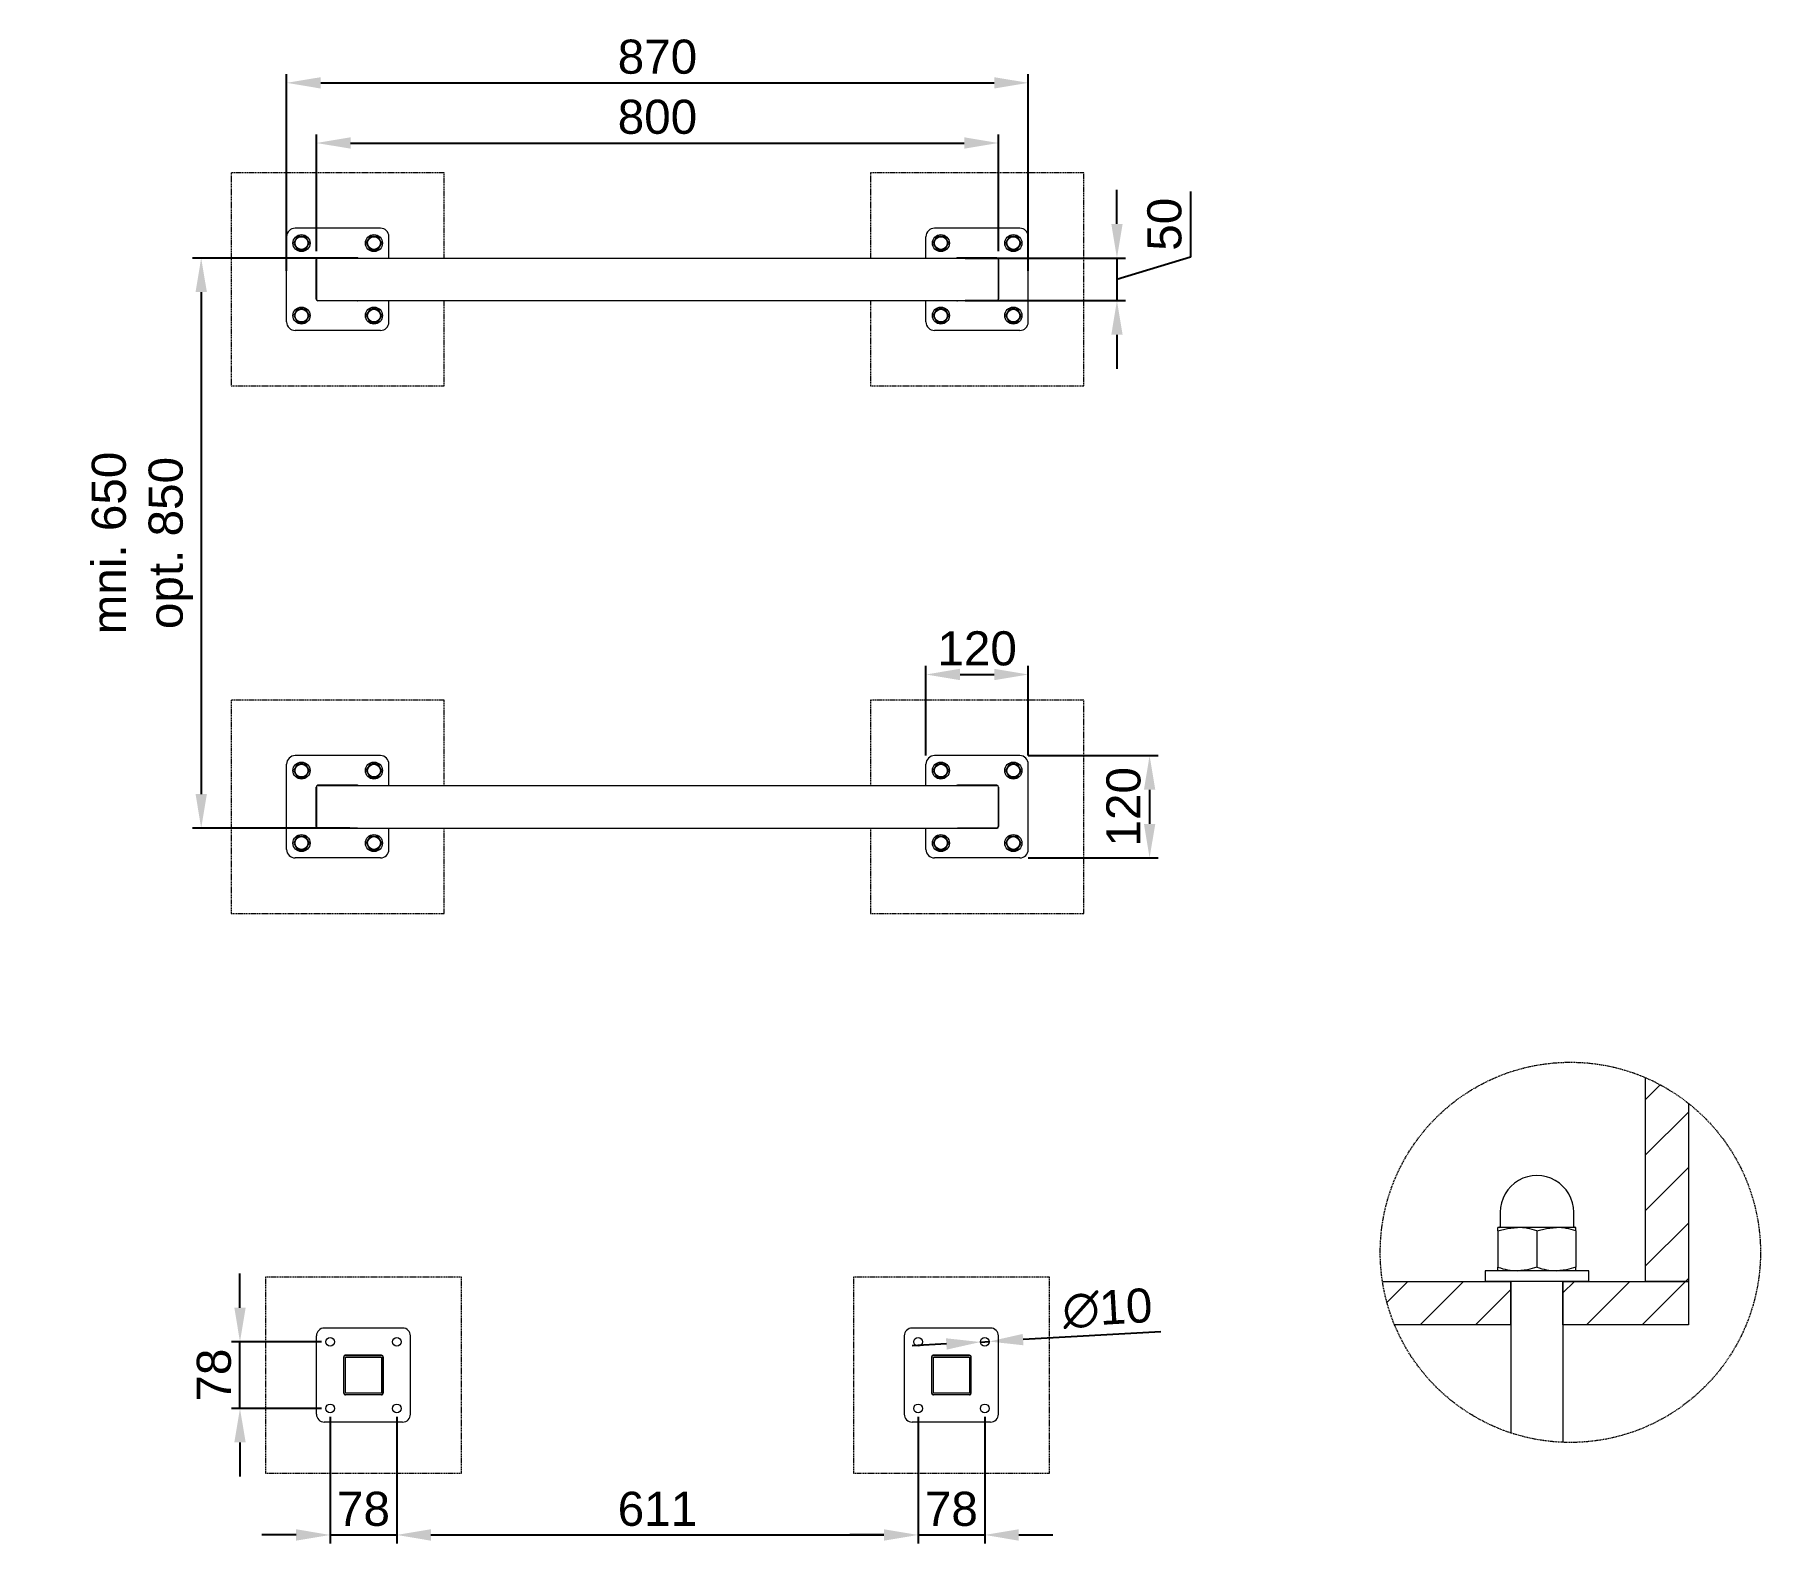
# Model space of a CAD drawing. Header units: millimetres. Extents: x 468 to 13607, y -402 to 3127.
# Drawn here: x 9614 to 11638, y -310 to 1460 of the extents above; entities that cross this region are included whole.
import ezdxf

# ---------------------------------------------------------------- set-up
doc = ezdxf.new("R2010")
doc.units = ezdxf.units.MM
doc.linetypes.add('HIDDEN', pattern=[1.905, 1.27, -0.635])
for name, color, linetype, lineweight in [('ZANO_R', 7, 'Continuous', 0), ('ZANO_R_przerywana', 7, 'HIDDEN', 0), ('ZANO_W', 1, 'Continuous', 0)]:
    doc.layers.add(name, color=color, linetype=linetype, lineweight=lineweight)
doc.styles.get("Standard").update_dxf_attribs({"font": 'ARIALUNI.TTF'})
doc.dimstyles.new('pl i ang', dxfattribs={"dimtxt": 50, "dimasz": 50, "dimexe": 1.25, "dimexo": 0.625, "dimgap": 10, "dimtad": 1, "dimtoh": 1, "dimtxsty": 'Standard', "dimcen": 2.5, "dimclrd": 1, "dimclre": 1, "dimclrt": 1, "dimadec": 0, "dimazin": 0, "dimtfac": 1, "dimtmove": 0, "dimatfit": 3, "dimfxl": 1, "dimarcsym": 1})

# ---------------------------------------------------------------- blocks, each defined once
blk = doc.blocks.new('*D461')
at = {"layer": 'ZANO_W', "color": 1, "lineweight": -2}
for p, q in [((9983.5, 1197.6), (9799.2, 1197.6)), ((9809.2, 1157.6), (9809.2, 568.9)), ((9983.5, 528.9), (9799.2, 528.9))]:
    blk.add_line(p, q, dxfattribs=at)
at = {"layer": 'ZANO_W', "color": 1}
for points in [[(9815.9, 1157.6), (9802.6, 1157.6), (9809.2, 1197.6)], [(9802.6, 568.9), (9815.9, 568.9), (9809.2, 528.9)]]:
    blk.add_solid(points, dxfattribs=at)
at = {"layer": 'ZANO_W', "color": 1, "insert": (9740.2, 863.3), "char_height": 40, "attachment_point": 5, "rotation": 90}
blk.add_mtext('mni. 650 \\Popt. 850', dxfattribs=at)
blk = doc.blocks.new('*D474')
at = {"layer": 'ZANO_W', "color": 1, "lineweight": -2}
for p, q in [((10883.4, 1237.6), (10883.4, 1277.6)), ((10969.7, 1275.8), (10969.7, 1198.5)), ((10705.3, 1197.6), (10893.4, 1197.6)), ((10969.7, 1198.5), (10883.4, 1172.6)), ((10883.4, 1197.6), (10883.4, 1147.6)), ((10705.3, 1147.6), (10893.4, 1147.6)), ((10883.4, 1107.6), (10883.4, 1067.6))]:
    blk.add_line(p, q, dxfattribs=at)
at = {"layer": 'ZANO_W', "color": 1}
for points in [[(10876.8, 1237.6), (10890.1, 1237.6), (10883.4, 1197.6)], [(10890.1, 1107.6), (10876.8, 1107.6), (10883.4, 1147.6)]]:
    blk.add_solid(points, dxfattribs=at)
at = {"layer": 'ZANO_W', "color": 1, "insert": (10939.3, 1237.2), "char_height": 40, "attachment_point": 5, "rotation": 90}
blk.add_mtext('50', dxfattribs=at)
blk = doc.blocks.new('*D475')
at = {"layer": 'ZANO_W', "color": 1, "lineweight": -2}
for p, q in [((9944.4, 1205.7), (9944.4, 1342.5)), ((10744.4, 1205.6), (10744.4, 1342.5)), ((9984.4, 1332.5), (10704.4, 1332.5))]:
    blk.add_line(p, q, dxfattribs=at)
at = {"layer": 'ZANO_W', "color": 1}
for points in [[(9984.4, 1339.2), (9984.4, 1325.9), (9944.4, 1332.5)], [(10704.4, 1325.9), (10704.4, 1339.2), (10744.4, 1332.5)]]:
    blk.add_solid(points, dxfattribs=at)
at = {"layer": 'ZANO_W', "color": 1, "insert": (10344.4, 1363), "char_height": 40, "attachment_point": 5}
blk.add_mtext('800', dxfattribs=at)
blk = doc.blocks.new('*D476')
at = {"layer": 'ZANO_W', "color": 1, "lineweight": -2}
for p, q in [((9909.4, 1182.6), (9909.4, 1413.1)), ((9949.4, 1403.1), (10739.4, 1403.1)), ((10779.4, 1182.6), (10779.4, 1413.1))]:
    blk.add_line(p, q, dxfattribs=at)
at = {"layer": 'ZANO_W', "color": 1}
for points in [[(9949.4, 1409.7), (9949.4, 1396.4), (9909.4, 1403.1)], [(10739.4, 1396.4), (10739.4, 1409.7), (10779.4, 1403.1)]]:
    blk.add_solid(points, dxfattribs=at)
at = {"layer": 'ZANO_W', "color": 1, "insert": (10344.4, 1433.5), "char_height": 40, "attachment_point": 5}
blk.add_mtext('870', dxfattribs=at)
blk = doc.blocks.new('*D479')
at = {"layer": 'ZANO_W', "color": 1, "lineweight": -2}
for p, q in [((9960.5, -161.7), (9960.5, -310.2)), ((10038.6, -161.7), (10038.6, -310.2)), ((9920.5, -300.2), (9880.5, -300.2)), ((9960.5, -300.2), (10038.6, -300.2)), ((10078.6, -300.2), (10118.6, -300.2))]:
    blk.add_line(p, q, dxfattribs=at)
at = {"layer": 'ZANO_W', "color": 1}
for points in [[(9920.5, -306.9), (9920.5, -293.5), (9960.5, -300.2)], [(10078.6, -293.5), (10078.6, -306.9), (10038.6, -300.2)]]:
    blk.add_solid(points, dxfattribs=at)
at = {"layer": 'ZANO_W', "color": 1, "insert": (9999.6, -269.8), "char_height": 40, "attachment_point": 5}
blk.add_mtext('78', dxfattribs=at)
blk = doc.blocks.new('*D480')
at = {"layer": 'ZANO_W', "color": 1, "lineweight": -2}
for p, q in [((10038.6, -161.7), (10038.6, -310.2)), ((10650.1, -161.7), (10650.1, -310.2)), ((10078.6, -300.2), (10610.1, -300.2))]:
    blk.add_line(p, q, dxfattribs=at)
at = {"layer": 'ZANO_W', "color": 1}
for points in [[(10078.6, -293.5), (10078.6, -306.9), (10038.6, -300.2)], [(10610.1, -306.9), (10610.1, -293.5), (10650.1, -300.2)]]:
    blk.add_solid(points, dxfattribs=at)
at = {"layer": 'ZANO_W', "color": 1, "insert": (10344.4, -269.8), "char_height": 40, "attachment_point": 5}
blk.add_mtext('611', dxfattribs=at)
blk = doc.blocks.new('*D481')
at = {"layer": 'ZANO_W', "color": 1, "lineweight": -2}
for p, q in [((10650.1, -161.7), (10650.1, -310.2)), ((10728.3, -161.7), (10728.3, -310.2)), ((10610.1, -300.2), (10570.1, -300.2)), ((10650.1, -300.2), (10728.3, -300.2)), ((10768.3, -300.2), (10808.3, -300.2))]:
    blk.add_line(p, q, dxfattribs=at)
at = {"layer": 'ZANO_W', "color": 1}
for points in [[(10610.1, -306.9), (10610.1, -293.5), (10650.1, -300.2)], [(10768.3, -293.5), (10768.3, -306.9), (10728.3, -300.2)]]:
    blk.add_solid(points, dxfattribs=at)
at = {"layer": 'ZANO_W', "color": 1, "insert": (10689.2, -269.8), "char_height": 40, "attachment_point": 5}
blk.add_mtext('78', dxfattribs=at)
blk = doc.blocks.new('*D482')
at = {"layer": 'ZANO_W', "color": 1, "lineweight": -2}
for p, q in [((9854.7, -33.6), (9854.7, 6.4)), ((9950.5, -73.6), (9844.7, -73.6)), ((9854.7, -151.7), (9854.7, -73.6)), ((9950.5, -151.7), (9844.7, -151.7)), ((9854.7, -191.7), (9854.7, -231.7))]:
    blk.add_line(p, q, dxfattribs=at)
at = {"layer": 'ZANO_W', "color": 1}
for points in [[(9848.1, -33.6), (9861.4, -33.6), (9854.7, -73.6)], [(9861.4, -191.7), (9848.1, -191.7), (9854.7, -151.7)]]:
    blk.add_solid(points, dxfattribs=at)
at = {"layer": 'ZANO_W', "color": 1, "insert": (9824.3, -112.7), "char_height": 40, "attachment_point": 5, "rotation": 90}
blk.add_mtext('78', dxfattribs=at)
blk = doc.blocks.new('*D484')
at = {"layer": 'ZANO_W', "color": 1, "lineweight": -2}
for p, q in [((10659.4, 613.9), (10659.4, 719.1)), ((10699.4, 709.1), (10739.4, 709.1)), ((10779.4, 613.9), (10779.4, 719.1))]:
    blk.add_line(p, q, dxfattribs=at)
at = {"layer": 'ZANO_W', "color": 1}
for points in [[(10699.4, 715.8), (10699.4, 702.4), (10659.4, 709.1)], [(10739.4, 702.4), (10739.4, 715.8), (10779.4, 709.1)]]:
    blk.add_solid(points, dxfattribs=at)
at = {"layer": 'ZANO_W', "color": 1, "insert": (10719.4, 739.5), "char_height": 40, "attachment_point": 5}
blk.add_mtext('120', dxfattribs=at)
blk = doc.blocks.new('*D485')
at = {"layer": 'ZANO_W', "color": 1, "lineweight": -2}
for p, q in [((10779.4, 613.9), (10931.7, 613.9)), ((10921.7, 573.9), (10921.7, 533.9)), ((10779.4, 493.9), (10931.7, 493.9))]:
    blk.add_line(p, q, dxfattribs=at)
at = {"layer": 'ZANO_W', "color": 1}
for points in [[(10928.4, 573.9), (10915.1, 573.9), (10921.7, 613.9)], [(10915.1, 533.9), (10928.4, 533.9), (10921.7, 493.9)]]:
    blk.add_solid(points, dxfattribs=at)
at = {"layer": 'ZANO_W', "color": 1, "insert": (10891.3, 553.9), "char_height": 40, "attachment_point": 5, "rotation": 90}
blk.add_mtext('120', dxfattribs=at)
blk = doc.blocks.new('*D486')
at = {"layer": 'ZANO_W', "color": 1, "lineweight": -2}
for p, q in [((10683.3, -76.1), (10643.4, -78.4)), ((10723.3, -73.9), (10733.4, -73.3)), ((10934.8, -61.8), (10773.3, -71))]:
    blk.add_line(p, q, dxfattribs=at)
at = {"layer": 'ZANO_W', "color": 1}
for points in [[(10683.7, -82.8), (10682.9, -69.5), (10723.3, -73.9)], [(10772.9, -64.4), (10773.7, -77.7), (10733.4, -73.3)]]:
    blk.add_solid(points, dxfattribs=at)
at = {"layer": 'ZANO_W', "color": 1, "insert": (10872.3, -34.6), "char_height": 40, "attachment_point": 5, "rotation": 3.2658}
blk.add_mtext('∅10', dxfattribs=at)

msp = doc.modelspace()

# ---------------------------------------------------------------- linework, layer by layer
at = {"layer": 'ZANO_R'}
for p, q in [((9909.4, 1122.6), (9909.4, 1222.6)), ((10019.4, 1232.6), (9919.4, 1232.6)), ((9922.3, 1223.1), (9926.9, 1223.1)), ((9926.9, 1223.1), (9931.5, 1223.1)), ((10007.3, 1223.1), (10011.9, 1223.1)), ((10011.9, 1223.1), (10016.5, 1223.1)), ((10029.4, 1197.6), (10029.4, 1222.6)), ((10659.4, 1197.6), (10659.4, 1222.6)), ((10769.4, 1232.6), (10669.4, 1232.6)), ((10672.3, 1223.1), (10676.9, 1223.1)), ((10676.9, 1223.1), (10681.5, 1223.1)), ((10757.3, 1223.1), (10761.9, 1223.1)), ((10761.9, 1223.1), (10766.5, 1223.1)), ((10779.4, 1122.6), (10779.4, 1222.6)), ((9922.3, 1207.1), (9926.9, 1207.1)), ((9926.9, 1207.1), (9931.5, 1207.1)), ((9944.2, 1149.4), (9944.2, 1195.8)), ((9944.4, 1195.6), (9944.4, 1149.6)), ((9992.6, 1197.8), (9946.2, 1197.8)), ((9946.4, 1197.6), (10742.4, 1197.6)), ((10007.3, 1207.1), (10011.9, 1207.1)), ((10011.9, 1207.1), (10016.5, 1207.1)), ((10672.3, 1207.1), (10676.9, 1207.1)), ((10676.9, 1207.1), (10681.5, 1207.1)), ((10742.6, 1197.8), (10696.2, 1197.8)), ((10744.4, 1195.6), (10744.4, 1149.6)), ((10744.6, 1149.4), (10744.6, 1195.8)), ((10757.3, 1207.1), (10761.9, 1207.1)), ((10761.9, 1207.1), (10766.5, 1207.1)), ((9922.3, 1138.1), (9926.9, 1138.1)), ((9926.9, 1138.1), (9931.5, 1138.1)), ((9992.6, 1147.4), (9946.2, 1147.4)), ((9946.4, 1147.6), (10742.4, 1147.6)), ((10007.3, 1138.1), (10005, 1134.1)), ((10007.3, 1138.1), (10011.9, 1138.1)), ((10011.9, 1138.1), (10016.5, 1138.1)), ((10021.1, 1130.1), (10018.8, 1134.1)), ((10029.4, 1122.6), (10029.4, 1147.6)), ((10659.4, 1122.6), (10659.4, 1147.6)), ((10672.3, 1138.1), (10676.9, 1138.1)), ((10676.9, 1138.1), (10681.5, 1138.1)), ((10742.6, 1147.4), (10696.2, 1147.4)), ((10757.3, 1138.1), (10755, 1134.1)), ((10757.3, 1138.1), (10761.9, 1138.1)), ((10761.9, 1138.1), (10766.5, 1138.1)), ((10771.1, 1130.1), (10768.8, 1134.1)), ((9917.7, 1130.1), (9920, 1126.1)), ((9922.3, 1122.1), (9926.9, 1122.1)), ((9926.9, 1122.1), (9931.5, 1122.1)), ((9931.5, 1122.1), (9933.8, 1126.1)), ((10007.3, 1122.1), (10011.9, 1122.1)), ((10011.9, 1122.1), (10016.5, 1122.1)), ((10667.7, 1130.1), (10670, 1126.1)), ((10672.3, 1122.1), (10676.9, 1122.1)), ((10676.9, 1122.1), (10681.5, 1122.1)), ((10681.5, 1122.1), (10683.8, 1126.1)), ((10757.3, 1122.1), (10761.9, 1122.1)), ((10761.9, 1122.1), (10766.5, 1122.1)), ((10019.4, 1112.6), (9919.4, 1112.6)), ((10769.4, 1112.6), (10669.4, 1112.6)), ((10019.4, 613.9), (9919.4, 613.9)), ((10769.4, 613.9), (10669.4, 613.9)), ((9909.4, 503.9), (9909.4, 603.9)), ((9922.3, 604.4), (9926.9, 604.4)), ((9922.3, 588.4), (9926.9, 588.4)), ((9926.9, 604.4), (9931.5, 604.4)), ((9926.9, 588.4), (9931.5, 588.4)), ((10007.3, 604.4), (10011.9, 604.4)), ((10007.3, 588.4), (10011.9, 588.4)), ((10011.9, 604.4), (10016.5, 604.4)), ((10011.9, 588.4), (10016.5, 588.4)), ((10029.4, 578.9), (10029.4, 603.9)), ((10659.4, 578.9), (10659.4, 603.9)), ((10672.3, 604.4), (10676.9, 604.4)), ((10672.3, 588.4), (10676.9, 588.4)), ((10676.9, 604.4), (10681.5, 604.4)), ((10676.9, 588.4), (10681.5, 588.4)), ((10757.3, 604.4), (10761.9, 604.4)), ((10757.3, 588.4), (10761.9, 588.4)), ((10761.9, 604.4), (10766.5, 604.4)), ((10761.9, 588.4), (10766.5, 588.4)), ((10779.4, 503.9), (10779.4, 603.9)), ((9944.2, 530.7), (9944.2, 577.1)), ((9944.4, 576.9), (9944.4, 530.9)), ((9992.6, 579.1), (9946.2, 579.1)), ((9946.4, 578.9), (10742.4, 578.9)), ((10742.6, 579.1), (10696.2, 579.1)), ((10744.4, 576.9), (10744.4, 530.9)), ((10744.6, 530.7), (10744.6, 577.1)), ((9992.6, 528.7), (9946.2, 528.7)), ((9946.4, 528.9), (10742.4, 528.9)), ((10029.4, 503.9), (10029.4, 528.9)), ((10659.4, 503.9), (10659.4, 528.9)), ((10742.6, 528.7), (10696.2, 528.7)), ((9917.7, 511.4), (9920, 507.4)), ((9922.3, 519.4), (9926.9, 519.4)), ((9926.9, 519.4), (9931.5, 519.4)), ((9931.5, 503.4), (9933.8, 507.4)), ((10007.3, 519.4), (10005, 515.4)), ((10007.3, 519.4), (10011.9, 519.4)), ((10011.9, 519.4), (10016.5, 519.4)), ((10021.1, 511.4), (10018.8, 515.4)), ((10667.7, 511.4), (10670, 507.4)), ((10672.3, 519.4), (10676.9, 519.4)), ((10676.9, 519.4), (10681.5, 519.4)), ((10681.5, 503.4), (10683.8, 507.4)), ((10757.3, 519.4), (10755, 515.4)), ((10757.3, 519.4), (10761.9, 519.4)), ((10761.9, 519.4), (10766.5, 519.4)), ((10771.1, 511.4), (10768.8, 515.4)), ((10019.4, 493.9), (9919.4, 493.9)), ((9922.3, 503.4), (9926.9, 503.4)), ((9926.9, 503.4), (9931.5, 503.4)), ((10007.3, 503.4), (10011.9, 503.4)), ((10011.9, 503.4), (10016.5, 503.4)), ((10769.4, 493.9), (10669.4, 493.9)), ((10672.3, 503.4), (10676.9, 503.4)), ((10676.9, 503.4), (10681.5, 503.4)), ((10757.3, 503.4), (10761.9, 503.4)), ((10761.9, 503.4), (10766.5, 503.4)), ((11502.9, 236.4), (11502.9, -2.9)), ((11502.9, 210.3), (11520.6, 227.9)), ((11553.7, 206.2), (11553.7, -2.9)), ((11502.9, 145.2), (11553.7, 195.9)), ((11502.9, 80.1), (11553.7, 130.8)), ((11333, 78.3), (11333, 61.8)), ((11419.2, 61.8), (11419.2, 78.3)), ((11502.9, 15), (11553.7, 65.7)), ((11330.4, 56.5), (11330.4, 60.5)), ((11353.3, 60.5), (11330.4, 60.5)), ((11330.4, 56.5), (11341.6, 59.4)), ((11330.4, 56.5), (11330.4, 13.9)), ((11341.6, 59.4), (11353.3, 60.5)), ((11398.9, 60.5), (11353.3, 60.5)), ((11376.1, 56.5), (11387.3, 59.4)), ((11376.1, 56.5), (11376.1, 13.9)), ((11387.3, 59.4), (11398.9, 60.5)), ((11421.8, 60.5), (11398.9, 60.5)), ((11421.8, 56.5), (11421.8, 60.5)), ((11421.8, 56.5), (11421.8, 13.9)), ((11315.2, 9.8), (11315.2, -2.9)), ((11437, 9.8), (11315.2, 9.8)), ((11330.4, 9.8), (11330.4, 13.9)), ((11364.9, 10.9), (11353.3, 9.8)), ((11376.1, 13.9), (11364.9, 10.9)), ((11410.6, 10.9), (11398.9, 9.8)), ((11421.8, 13.9), (11410.6, 10.9)), ((11421.8, 9.8), (11421.8, 13.9)), ((11437, -2.9), (11437, 9.8)), ((11550.2, -2.9), (11553.7, 0.6)), ((11194.9, -2.8), (11345.6, -2.9)), ((11200.2, -27.4), (11224.8, -2.8)), ((11239, -53.6), (11289.8, -2.8)), ((11304.1, -53.6), (11345.6, -12.1)), ((11437, -2.9), (11315.2, -2.9)), ((11345.6, -53.6), (11345.6, -2.9)), ((11345.6, -2.9), (11345.6, -180.5)), ((11406.5, -53.6), (11406.5, -2.9)), ((11406.5, -2.9), (11553.7, -2.9)), ((11406.5, -2.9), (11406.5, -191.5)), ((11406.5, -16.3), (11420, -2.9)), ((11434.3, -53.6), (11485.1, -2.9)), ((11499.4, -53.6), (11550.2, -2.9)), ((11553.7, -2.9), (11502.9, -2.9)), ((10045.5, -57.5), (9953.6, -57.5)), ((10735.2, -57.5), (10643.2, -57.5)), ((11345.6, -53.6), (11208.1, -53.6)), ((11553.7, -53.6), (11406.5, -53.6)), ((9944.4, -158.6), (9944.4, -66.7)), ((10054.7, -158.6), (10054.7, -66.7)), ((10634.1, -158.6), (10634.1, -66.7)), ((10744.4, -158.6), (10744.4, -66.7)), ((9976.4, -134), (9976.4, -91.3)), ((9976.6, -133.8), (9976.6, -91.5)), ((10020.9, -89.5), (9978.2, -89.5)), ((9978.4, -89.7), (10020.7, -89.7)), ((9978.4, -133.8), (9978.4, -91.5)), ((9978.4, -91.5), (10020.7, -91.5)), ((10020.7, -91.5), (10020.7, -133.8)), ((10022.6, -91.5), (10022.6, -133.8)), ((10022.7, -134), (10022.7, -91.3)), ((10666.1, -134), (10666.1, -91.3)), ((10666.2, -133.8), (10666.2, -91.5)), ((10710.6, -89.5), (10667.9, -89.5)), ((10668.1, -89.7), (10710.4, -89.7)), ((10668.1, -133.8), (10668.1, -91.5)), ((10668.1, -91.5), (10710.4, -91.5)), ((10710.4, -91.5), (10710.4, -133.8)), ((10712.2, -91.5), (10712.2, -133.8)), ((10712.4, -134), (10712.4, -91.3)), ((10020.9, -135.8), (9978.2, -135.8)), ((10020.7, -133.8), (9978.4, -133.8)), ((10020.7, -135.7), (9978.4, -135.7)), ((10710.6, -135.8), (10667.9, -135.8)), ((10710.4, -133.8), (10668.1, -133.8)), ((10710.4, -135.7), (10668.1, -135.7)), ((10045.5, -167.8), (9953.6, -167.8)), ((10735.2, -167.8), (10643.2, -167.8))]:
    msp.add_line(p, q, dxfattribs=at)
at = {"layer": 'ZANO_R', "flags": 128}
for points in [[(9920, 1219.1), (9919.8, 1218.8), (9918.7, 1217), (9917.7, 1215.1)], [(9917.7, 1215.1), (9918.8, 1213.2), (9920, 1211.1)], [(9922.3, 1223.1), (9921.1, 1221.2), (9920, 1219.1)], [(9933.8, 1219.1), (9933.7, 1219.4), (9932.6, 1221.3), (9931.5, 1223.1)], [(9936.1, 1215.1), (9935, 1217.1), (9933.8, 1219.1)], [(9933.8, 1211.1), (9934, 1211.4), (9935.1, 1213.3), (9936.1, 1215.1)], [(10005, 1219.1), (10004.8, 1218.8), (10003.7, 1217), (10002.7, 1215.1)], [(10002.7, 1215.1), (10003.8, 1213.2), (10005, 1211.1)], [(10007.3, 1223.1), (10006.1, 1221.2), (10005, 1219.1)], [(10018.8, 1219.1), (10018.7, 1219.4), (10017.6, 1221.3), (10016.5, 1223.1)], [(10021.1, 1215.1), (10020, 1217.1), (10018.8, 1219.1)], [(10018.8, 1211.1), (10019, 1211.4), (10020.1, 1213.3), (10021.1, 1215.1)], [(10670, 1219.1), (10669.8, 1218.8), (10668.7, 1217), (10667.7, 1215.1)], [(10667.7, 1215.1), (10668.8, 1213.2), (10670, 1211.1)], [(10672.3, 1223.1), (10671.1, 1221.2), (10670, 1219.1)], [(10683.8, 1219.1), (10683.7, 1219.4), (10682.6, 1221.3), (10681.5, 1223.1)], [(10686.1, 1215.1), (10685, 1217.1), (10683.8, 1219.1)], [(10683.8, 1211.1), (10684, 1211.4), (10685.1, 1213.3), (10686.1, 1215.1)], [(10755, 1219.1), (10754.8, 1218.8), (10753.7, 1217), (10752.7, 1215.1)], [(10752.7, 1215.1), (10753.8, 1213.2), (10755, 1211.1)], [(10757.3, 1223.1), (10756.1, 1221.2), (10755, 1219.1)], [(10768.8, 1219.1), (10768.7, 1219.4), (10767.6, 1221.3), (10766.5, 1223.1)], [(10771.1, 1215.1), (10770, 1217.1), (10768.8, 1219.1)], [(10768.8, 1211.1), (10769, 1211.4), (10770.1, 1213.3), (10771.1, 1215.1)], [(9920, 1211.1), (9920.1, 1210.8), (9921.2, 1209), (9922.3, 1207.1)], [(9931.5, 1207.1), (9932.6, 1209.1), (9933.8, 1211.1)], [(10005, 1211.1), (10005.1, 1210.8), (10006.2, 1209), (10007.3, 1207.1)], [(10016.5, 1207.1), (10017.6, 1209.1), (10018.8, 1211.1)], [(10670, 1211.1), (10670.1, 1210.8), (10671.2, 1209), (10672.3, 1207.1)], [(10681.5, 1207.1), (10682.6, 1209.1), (10683.8, 1211.1)], [(10755, 1211.1), (10755.1, 1210.8), (10756.2, 1209), (10757.3, 1207.1)], [(10766.5, 1207.1), (10767.6, 1209.1), (10768.8, 1211.1)], [(9920, 1134.1), (9919.8, 1133.8), (9918.7, 1132), (9917.7, 1130.1)], [(9922.3, 1138.1), (9921.1, 1136.2), (9920, 1134.1)], [(9933.8, 1134.1), (9933.7, 1134.4), (9932.6, 1136.3), (9931.5, 1138.1)], [(9936.1, 1130.1), (9935, 1132.1), (9933.8, 1134.1)], [(10005, 1134.1), (10004.8, 1133.8), (10003.7, 1132), (10002.7, 1130.1)], [(10018.8, 1134.1), (10018.7, 1134.4), (10017.6, 1136.3), (10016.5, 1138.1)], [(10670, 1134.1), (10669.8, 1133.8), (10668.7, 1132), (10667.7, 1130.1)], [(10672.3, 1138.1), (10671.1, 1136.2), (10670, 1134.1)], [(10683.8, 1134.1), (10683.7, 1134.4), (10682.6, 1136.3), (10681.5, 1138.1)], [(10686.1, 1130.1), (10685, 1132.1), (10683.8, 1134.1)], [(10755, 1134.1), (10754.8, 1133.8), (10753.7, 1132), (10752.7, 1130.1)], [(10768.8, 1134.1), (10768.7, 1134.4), (10767.6, 1136.3), (10766.5, 1138.1)], [(9920, 1126.1), (9920.1, 1125.8), (9921.2, 1124), (9922.3, 1122.1)], [(9933.8, 1126.1), (9934, 1126.4), (9935.1, 1128.3), (9936.1, 1130.1)], [(10002.7, 1130.1), (10003.8, 1128.2), (10005, 1126.1)], [(10005, 1126.1), (10005.1, 1125.8), (10006.2, 1124), (10007.3, 1122.1)], [(10016.5, 1122.1), (10017.6, 1124.1), (10018.8, 1126.1)], [(10018.8, 1126.1), (10019, 1126.4), (10020.1, 1128.3), (10021.1, 1130.1)], [(10670, 1126.1), (10670.1, 1125.8), (10671.2, 1124), (10672.3, 1122.1)], [(10683.8, 1126.1), (10684, 1126.4), (10685.1, 1128.3), (10686.1, 1130.1)], [(10752.7, 1130.1), (10753.8, 1128.2), (10755, 1126.1)], [(10755, 1126.1), (10755.1, 1125.8), (10756.2, 1124), (10757.3, 1122.1)], [(10766.5, 1122.1), (10767.6, 1124.1), (10768.8, 1126.1)], [(10768.8, 1126.1), (10769, 1126.4), (10770.1, 1128.3), (10771.1, 1130.1)], [(9920, 600.4), (9919.8, 600.1), (9918.7, 598.3), (9917.7, 596.4)], [(9917.7, 596.4), (9918.8, 594.5), (9920, 592.4)], [(9922.3, 604.4), (9921.1, 602.5), (9920, 600.4)], [(9920, 592.4), (9920.1, 592.1), (9921.2, 590.3), (9922.3, 588.4)], [(9933.8, 600.4), (9933.7, 600.7), (9932.6, 602.6), (9931.5, 604.4)], [(9931.5, 588.4), (9932.6, 590.4), (9933.8, 592.4)], [(9936.1, 596.4), (9935, 598.4), (9933.8, 600.4)], [(9933.8, 592.4), (9934, 592.7), (9935.1, 594.6), (9936.1, 596.4)], [(10005, 600.4), (10004.8, 600.1), (10003.7, 598.3), (10002.7, 596.4)], [(10002.7, 596.4), (10003.8, 594.5), (10005, 592.4)], [(10007.3, 604.4), (10006.1, 602.5), (10005, 600.4)], [(10005, 592.4), (10005.1, 592.1), (10006.2, 590.3), (10007.3, 588.4)], [(10018.8, 600.4), (10018.7, 600.7), (10017.6, 602.6), (10016.5, 604.4)], [(10016.5, 588.4), (10017.6, 590.4), (10018.8, 592.4)], [(10021.1, 596.4), (10020, 598.4), (10018.8, 600.4)], [(10018.8, 592.4), (10019, 592.7), (10020.1, 594.6), (10021.1, 596.4)], [(10670, 600.4), (10669.8, 600.1), (10668.7, 598.3), (10667.7, 596.4)], [(10667.7, 596.4), (10668.8, 594.5), (10670, 592.4)], [(10672.3, 604.4), (10671.1, 602.5), (10670, 600.4)], [(10670, 592.4), (10670.1, 592.1), (10671.2, 590.3), (10672.3, 588.4)], [(10683.8, 600.4), (10683.7, 600.7), (10682.6, 602.6), (10681.5, 604.4)], [(10681.5, 588.4), (10682.6, 590.4), (10683.8, 592.4)], [(10686.1, 596.4), (10685, 598.4), (10683.8, 600.4)], [(10683.8, 592.4), (10684, 592.7), (10685.1, 594.6), (10686.1, 596.4)], [(10755, 600.4), (10754.8, 600.1), (10753.7, 598.3), (10752.7, 596.4)], [(10752.7, 596.4), (10753.8, 594.5), (10755, 592.4)], [(10757.3, 604.4), (10756.1, 602.5), (10755, 600.4)], [(10755, 592.4), (10755.1, 592.1), (10756.2, 590.3), (10757.3, 588.4)], [(10768.8, 600.4), (10768.7, 600.7), (10767.6, 602.6), (10766.5, 604.4)], [(10766.5, 588.4), (10767.6, 590.4), (10768.8, 592.4)], [(10771.1, 596.4), (10770, 598.4), (10768.8, 600.4)], [(10768.8, 592.4), (10769, 592.7), (10770.1, 594.6), (10771.1, 596.4)], [(9920, 515.4), (9919.8, 515.1), (9918.7, 513.3), (9917.7, 511.4)], [(9922.3, 519.4), (9921.1, 517.5), (9920, 515.4)], [(9920, 507.4), (9920.1, 507.1), (9921.2, 505.3), (9922.3, 503.4)], [(9933.8, 515.4), (9933.7, 515.7), (9932.6, 517.6), (9931.5, 519.4)], [(9936.1, 511.4), (9935, 513.4), (9933.8, 515.4)], [(9933.8, 507.4), (9934, 507.7), (9935.1, 509.6), (9936.1, 511.4)], [(10005, 515.4), (10004.8, 515.1), (10003.7, 513.3), (10002.7, 511.4)], [(10002.7, 511.4), (10003.8, 509.5), (10005, 507.4)], [(10005, 507.4), (10005.1, 507.1), (10006.2, 505.3), (10007.3, 503.4)], [(10018.8, 515.4), (10018.7, 515.7), (10017.6, 517.6), (10016.5, 519.4)], [(10016.5, 503.4), (10017.6, 505.4), (10018.8, 507.4)], [(10018.8, 507.4), (10019, 507.7), (10020.1, 509.6), (10021.1, 511.4)], [(10670, 515.4), (10669.8, 515.1), (10668.7, 513.3), (10667.7, 511.4)], [(10672.3, 519.4), (10671.1, 517.5), (10670, 515.4)], [(10670, 507.4), (10670.1, 507.1), (10671.2, 505.3), (10672.3, 503.4)], [(10683.8, 515.4), (10683.7, 515.7), (10682.6, 517.6), (10681.5, 519.4)], [(10686.1, 511.4), (10685, 513.4), (10683.8, 515.4)], [(10683.8, 507.4), (10684, 507.7), (10685.1, 509.6), (10686.1, 511.4)], [(10755, 515.4), (10754.8, 515.1), (10753.7, 513.3), (10752.7, 511.4)], [(10752.7, 511.4), (10753.8, 509.5), (10755, 507.4)], [(10755, 507.4), (10755.1, 507.1), (10756.2, 505.3), (10757.3, 503.4)], [(10768.8, 515.4), (10768.7, 515.7), (10767.6, 517.6), (10766.5, 519.4)], [(10766.5, 503.4), (10767.6, 505.4), (10768.8, 507.4)], [(10768.8, 507.4), (10769, 507.7), (10770.1, 509.6), (10771.1, 511.4)]]:
    msp.add_lwpolyline(points, dxfattribs=at)
at = {"layer": 'ZANO_R'}
msp.add_lwpolyline([(11553.7, -2.9), (11553.7, -53.6)], dxfattribs=at)
for centre, radius in [((9926.9, 1215.1), 10), ((9926.9, 1215.1), 7.5), ((10011.9, 1215.1), 10), ((10011.9, 1215.1), 7.5), ((10676.9, 1215.1), 10), ((10676.9, 1215.1), 7.5), ((10761.9, 1215.1), 10), ((10761.9, 1215.1), 7.5), ((9926.9, 1130.1), 10), ((9926.9, 1130.1), 7.5), ((10011.9, 1130.1), 10), ((10011.9, 1130.1), 7.5), ((10676.9, 1130.1), 10), ((10676.9, 1130.1), 7.5), ((10761.9, 1130.1), 10), ((10761.9, 1130.1), 7.5), ((9926.9, 596.4), 10), ((9926.9, 596.4), 7.5), ((10011.9, 596.4), 10), ((10011.9, 596.4), 7.5), ((10676.9, 596.4), 10), ((10676.9, 596.4), 7.5), ((10761.9, 596.4), 10), ((10761.9, 596.4), 7.5), ((9926.9, 511.4), 10), ((9926.9, 511.4), 7.5), ((10011.9, 511.4), 10), ((10011.9, 511.4), 7.5), ((10676.9, 511.4), 10), ((10676.9, 511.4), 7.5), ((10761.9, 511.4), 10), ((10761.9, 511.4), 7.5), ((9960.5, -73.6), 5.06), ((10038.6, -73.6), 5.06), ((10650.1, -73.6), 5.06), ((10728.3, -73.6), 5.06), ((9960.5, -151.7), 5.06), ((10038.6, -151.7), 5.06), ((10650.1, -151.7), 5.06), ((10728.3, -151.7), 5.06)]:
    msp.add_circle(centre, radius, dxfattribs=at)
for centre, radius, start, end in [((9919.4, 1222.6), 10, 90, 180), ((9926.9, 1215.1), 8, 150, 210), ((9926.9, 1215.1), 8, 90, 150), ((9926.9, 1215.1), 8, 30, 90), ((9926.9, 1215.1), 8, 330, 30), ((10011.9, 1215.1), 8, 150, 210), ((10011.9, 1215.1), 8, 90, 150), ((10011.9, 1215.1), 8, 30, 90), ((10011.9, 1215.1), 8, 330, 30), ((10019.4, 1222.6), 10, 0, 90), ((10669.4, 1222.6), 10, 90, 180), ((10676.9, 1215.1), 8, 150, 210), ((10676.9, 1215.1), 8, 90, 150), ((10676.9, 1215.1), 8, 30, 90), ((10676.9, 1215.1), 8, 330, 30), ((10761.9, 1215.1), 8, 150, 210), ((10761.9, 1215.1), 8, 90, 150), ((10761.9, 1215.1), 8, 30, 90), ((10761.9, 1215.1), 8, 330, 30), ((10769.4, 1222.6), 10, 0, 90), ((9926.9, 1215.1), 8, 210, 270), ((9926.9, 1215.1), 8, 270, 330), ((9946.2, 1195.8), 2, 90, 180), ((9946.4, 1195.6), 2, 90, 180), ((9992.6, 1195.8), 2, 64.1581, 90), ((10011.9, 1215.1), 8, 210, 270), ((10011.9, 1215.1), 8, 270, 330), ((10676.9, 1215.1), 8, 210, 270), ((10676.9, 1215.1), 8, 270, 330), ((10696.2, 1195.8), 2, 90, 115.8419), ((10742.4, 1195.6), 2, 0, 90), ((10742.6, 1195.8), 2, 0, 90), ((10761.9, 1215.1), 8, 210, 270), ((10761.9, 1215.1), 8, 270, 330), ((9926.9, 1130.1), 8, 150, 210), ((9926.9, 1130.1), 8, 90, 150), ((9926.9, 1130.1), 8, 30, 90), ((9926.9, 1130.1), 8, 330, 30), ((9946.2, 1149.4), 2, 180, 270), ((9946.4, 1149.6), 2, 180, 270), ((9992.6, 1149.4), 2, 270, 295.8419), ((10011.9, 1130.1), 8, 150, 210), ((10011.9, 1130.1), 8, 90, 150), ((10011.9, 1130.1), 8, 30, 90), ((10011.9, 1130.1), 8, 330, 30), ((10676.9, 1130.1), 8, 150, 210), ((10676.9, 1130.1), 8, 90, 150), ((10676.9, 1130.1), 8, 30, 90), ((10676.9, 1130.1), 8, 330, 30), ((10696.2, 1149.4), 2, 244.1581, 270), ((10742.4, 1149.6), 2, 270, 0), ((10742.6, 1149.4), 2, 270, 0), ((10761.9, 1130.1), 8, 150, 210), ((10761.9, 1130.1), 8, 90, 150), ((10761.9, 1130.1), 8, 30, 90), ((10761.9, 1130.1), 8, 330, 30), ((9919.4, 1122.6), 10, 180, 270), ((9926.9, 1130.1), 8, 210, 270), ((9926.9, 1130.1), 8, 270, 330), ((10011.9, 1130.1), 8, 210, 270), ((10011.9, 1130.1), 8, 270, 330), ((10019.4, 1122.6), 10, 270, 0), ((10669.4, 1122.6), 10, 180, 270), ((10676.9, 1130.1), 8, 210, 270), ((10676.9, 1130.1), 8, 270, 330), ((10761.9, 1130.1), 8, 210, 270), ((10761.9, 1130.1), 8, 270, 330), ((10769.4, 1122.6), 10, 270, 0), ((9919.4, 603.9), 10, 90, 180), ((10019.4, 603.9), 10, 0, 90), ((10669.4, 603.9), 10, 90, 180), ((10769.4, 603.9), 10, 0, 90), ((9926.9, 596.4), 8, 150, 210), ((9926.9, 596.4), 8, 90, 150), ((9926.9, 596.4), 8, 210, 270), ((9926.9, 596.4), 8, 30, 90), ((9926.9, 596.4), 8, 270, 330), ((9926.9, 596.4), 8, 330, 30), ((10011.9, 596.4), 8, 150, 210), ((10011.9, 596.4), 8, 90, 150), ((10011.9, 596.4), 8, 210, 270), ((10011.9, 596.4), 8, 30, 90), ((10011.9, 596.4), 8, 270, 330), ((10011.9, 596.4), 8, 330, 30), ((10676.9, 596.4), 8, 150, 210), ((10676.9, 596.4), 8, 90, 150), ((10676.9, 596.4), 8, 210, 270), ((10676.9, 596.4), 8, 30, 90), ((10676.9, 596.4), 8, 270, 330), ((10676.9, 596.4), 8, 330, 30), ((10761.9, 596.4), 8, 150, 210), ((10761.9, 596.4), 8, 90, 150), ((10761.9, 596.4), 8, 210, 270), ((10761.9, 596.4), 8, 30, 90), ((10761.9, 596.4), 8, 270, 330), ((10761.9, 596.4), 8, 330, 30), ((9946.2, 577.1), 2, 90, 180), ((9946.4, 576.9), 2, 90, 180), ((9992.6, 577.1), 2, 64.1581, 90), ((10696.2, 577.1), 2, 90, 115.8419), ((10742.4, 576.9), 2, 0, 90), ((10742.6, 577.1), 2, 0, 90), ((9946.2, 530.7), 2, 180, 270), ((9946.4, 530.9), 2, 180, 270), ((9992.6, 530.7), 2, 270, 295.8419), ((10696.2, 530.7), 2, 244.1581, 270), ((10742.4, 530.9), 2, 270, 0), ((10742.6, 530.7), 2, 270, 0), ((9926.9, 511.4), 8, 150, 210), ((9926.9, 511.4), 8, 90, 150), ((9926.9, 511.4), 8, 210, 270), ((9926.9, 511.4), 8, 30, 90), ((9926.9, 511.4), 8, 270, 330), ((9926.9, 511.4), 8, 330, 30), ((10011.9, 511.4), 8, 150, 210), ((10011.9, 511.4), 8, 90, 150), ((10011.9, 511.4), 8, 210, 270), ((10011.9, 511.4), 8, 30, 90), ((10011.9, 511.4), 8, 270, 330), ((10011.9, 511.4), 8, 330, 30), ((10676.9, 511.4), 8, 150, 210), ((10676.9, 511.4), 8, 90, 150), ((10676.9, 511.4), 8, 210, 270), ((10676.9, 511.4), 8, 30, 90), ((10676.9, 511.4), 8, 270, 330), ((10676.9, 511.4), 8, 330, 30), ((10761.9, 511.4), 8, 150, 210), ((10761.9, 511.4), 8, 90, 150), ((10761.9, 511.4), 8, 210, 270), ((10761.9, 511.4), 8, 30, 90), ((10761.9, 511.4), 8, 270, 330), ((10761.9, 511.4), 8, 330, 30), ((9919.4, 503.9), 10, 180, 270), ((10019.4, 503.9), 10, 270, 0), ((10669.4, 503.9), 10, 180, 270), ((10769.4, 503.9), 10, 270, 0), ((11376.1, 78.3), 43.1, 359.9997, 180.0003), ((11331.7, 61.8), 1.27, 270.0029, 359.9902), ((11420.5, 61.8), 1.27, 180.0098, 269.9971), ((11352.7, -8.7), 69.2, 70.227, 89.5168), ((11398.3, -8.7), 69.2, 70.227, 89.5168), ((11353.8, 79), 69.2, 250.2279, 269.5163), ((11399.5, 79), 69.2, 250.2279, 269.5163), ((9953.6, -66.7), 9.2, 90, 180), ((10045.5, -66.7), 9.2, 0, 90), ((10643.2, -66.7), 9.2, 90, 180), ((10735.2, -66.7), 9.2, 0, 90), ((9978.2, -91.3), 1.84, 90, 180), ((9978.4, -91.5), 1.84, 90, 180), ((10020.7, -91.5), 1.84, 0, 90), ((10020.9, -91.3), 1.84, 0, 90), ((10667.9, -91.3), 1.84, 90, 180), ((10668.1, -91.5), 1.84, 90, 180), ((10710.4, -91.5), 1.84, 0, 90), ((10710.6, -91.3), 1.84, 0, 90), ((9978.2, -134), 1.84, 180, 270), ((9978.4, -133.8), 1.84, 180, 270), ((10020.7, -133.8), 1.84, 270, 0), ((10020.9, -134), 1.84, 270, 0), ((10667.9, -134), 1.84, 180, 270), ((10668.1, -133.8), 1.84, 180, 270), ((10710.4, -133.8), 1.84, 270, 0), ((10710.6, -134), 1.84, 270, 0), ((9953.6, -158.6), 9.2, 180, 270), ((10045.5, -158.6), 9.2, 270, 0), ((10643.2, -158.6), 9.2, 180, 270), ((10735.2, -158.6), 9.2, 270, 0)]:
    msp.add_arc(centre, radius, start, end, dxfattribs=at)
at = {"layer": 'ZANO_R_przerywana'}
for p, q in [((9844.4, 1297.6), (9844.4, 1047.6)), ((10094.4, 1297.6), (9844.4, 1297.6)), ((10094.4, 1197.6), (10094.4, 1297.6)), ((10594.4, 1297.6), (10594.4, 1197.6)), ((10844.4, 1297.6), (10594.4, 1297.6)), ((10844.4, 1047.6), (10844.4, 1297.6)), ((10094.4, 1047.6), (10094.4, 1147.6)), ((10594.4, 1147.6), (10594.4, 1047.6)), ((9844.4, 1047.6), (10094.4, 1047.6)), ((10594.4, 1047.6), (10844.4, 1047.6)), ((9844.4, 678.9), (9844.4, 428.9)), ((10094.4, 678.9), (9844.4, 678.9)), ((10094.4, 578.9), (10094.4, 678.9)), ((10594.4, 678.9), (10594.4, 578.9)), ((10844.4, 678.9), (10594.4, 678.9)), ((10844.4, 428.9), (10844.4, 678.9)), ((10094.4, 428.9), (10094.4, 528.9)), ((10594.4, 528.9), (10594.4, 428.9)), ((9844.4, 428.9), (10094.4, 428.9)), ((10594.4, 428.9), (10844.4, 428.9)), ((9884.6, 2.3), (9884.6, -227.6)), ((10114.5, 2.3), (9884.6, 2.3)), ((10114.5, -227.6), (10114.5, 2.3)), ((10574.3, 2.3), (10574.3, -227.6)), ((10804.2, 2.3), (10574.3, 2.3)), ((10804.2, -227.6), (10804.2, 2.3)), ((9884.6, -227.6), (10114.5, -227.6)), ((10574.3, -227.6), (10804.2, -227.6))]:
    msp.add_line(p, q, dxfattribs=at)
at = {"layer": 'ZANO_R_przerywana', "color": 1}
msp.add_circle((11415.3, 31.3), 223, dxfattribs=at)

# ---------------------------------------------------------------- dimensions: what is measured, and where the dimension line sits
at = {"layer": 'ZANO_W'}
for base, p1, p2, picture, middle in [((10779.4, 1403.1), (9909.4, 1172.6), (10779.4, 1172.6), '*D476', (10344.4, 1433.5)), ((10744.4, 1332.5), (9944.4, 1195.7), (10744.4, 1195.6), '*D475', (10344.4, 1363)), ((10779.4, 709.1), (10659.4, 603.9), (10779.4, 603.9), '*D484', (10719.4, 739.5)), ((10038.6, -300.2), (9960.5, -151.7), (10038.6, -151.7), '*D479', (9999.6, -269.8)), ((10650.1422, -300.1906), (10038.6479, -151.7438), (10650.1422, -151.7438), '*D480', (10344.395, -269.754)), ((10728.3, -300.2), (10650.1, -151.7), (10728.3, -151.7), '*D481', (10689.2, -269.8))]:
    dim = msp.add_linear_dim(base=base, p1=p1, p2=p2, dimstyle='pl i ang', override={"dimtxt": 40, "dimasz": 40, "dimexe": 10, "dimexo": 10, "dimtoh": 0, "dimdec": 0, "dimtdec": 0, "dimtmove": 1}, dxfattribs=at)
    dim.commit()
    dim.dimension.update_dxf_attribs({"geometry": picture, "text_midpoint": middle})
for base, p1, p2, picture, middle in [((10883.4, 1147.6), (10695.3, 1197.6), (10695.3, 1147.6), '*D474', (10939.3, 1208.5)), ((10921.7, 493.9), (10769.4, 613.9), (10769.4, 493.9), '*D485', (10891.3, 553.9)), ((9854.7, -73.6), (9960.5, -151.7), (9960.5, -73.6), '*D482', (9824.3, -112.7))]:
    dim = msp.add_linear_dim(base=base, p1=p1, p2=p2, angle=90, dimstyle='pl i ang', override={"dimtxt": 40, "dimasz": 40, "dimexe": 10, "dimexo": 10, "dimtoh": 0, "dimdec": 0, "dimtdec": 0, "dimtmove": 1}, dxfattribs=at)
    dim.commit()
    dim.dimension.update_dxf_attribs({"geometry": picture, "text_midpoint": middle})
dim = msp.add_linear_dim(base=(9809.2, 528.9), p1=(9993.5, 1197.6), p2=(9993.5, 528.9), angle=90, text='mni. 650 \\Popt. 850', dimstyle='pl i ang', override={"dimtxt": 40, "dimasz": 40, "dimexe": 10, "dimexo": 10, "dimtoh": 0, "dimdec": 0, "dimtxsty": 'Standard', "dimtdec": 0, "dimtmove": 1}, dxfattribs=at)
dim.commit()
dim.dimension.update_dxf_attribs({"geometry": '*D461', "text_midpoint": (9740.2, 863.3)})
dim = msp.add_diameter_dim_2p(p1=(10723.3, -73.9), p2=(10733.4, -73.3), dimstyle='pl i ang', override={"dimtxt": 40, "dimasz": 40, "dimexe": 10, "dimexo": 10, "dimtoh": 0, "dimdec": 0, "dimtdec": 0, "dimtmove": 1}, dxfattribs=at)
dim.commit()
dim.dimension.update_dxf_attribs({"geometry": '*D486', "text_midpoint": (10872.3, -34.6)})

doc.saveas('drawing.dxf')
